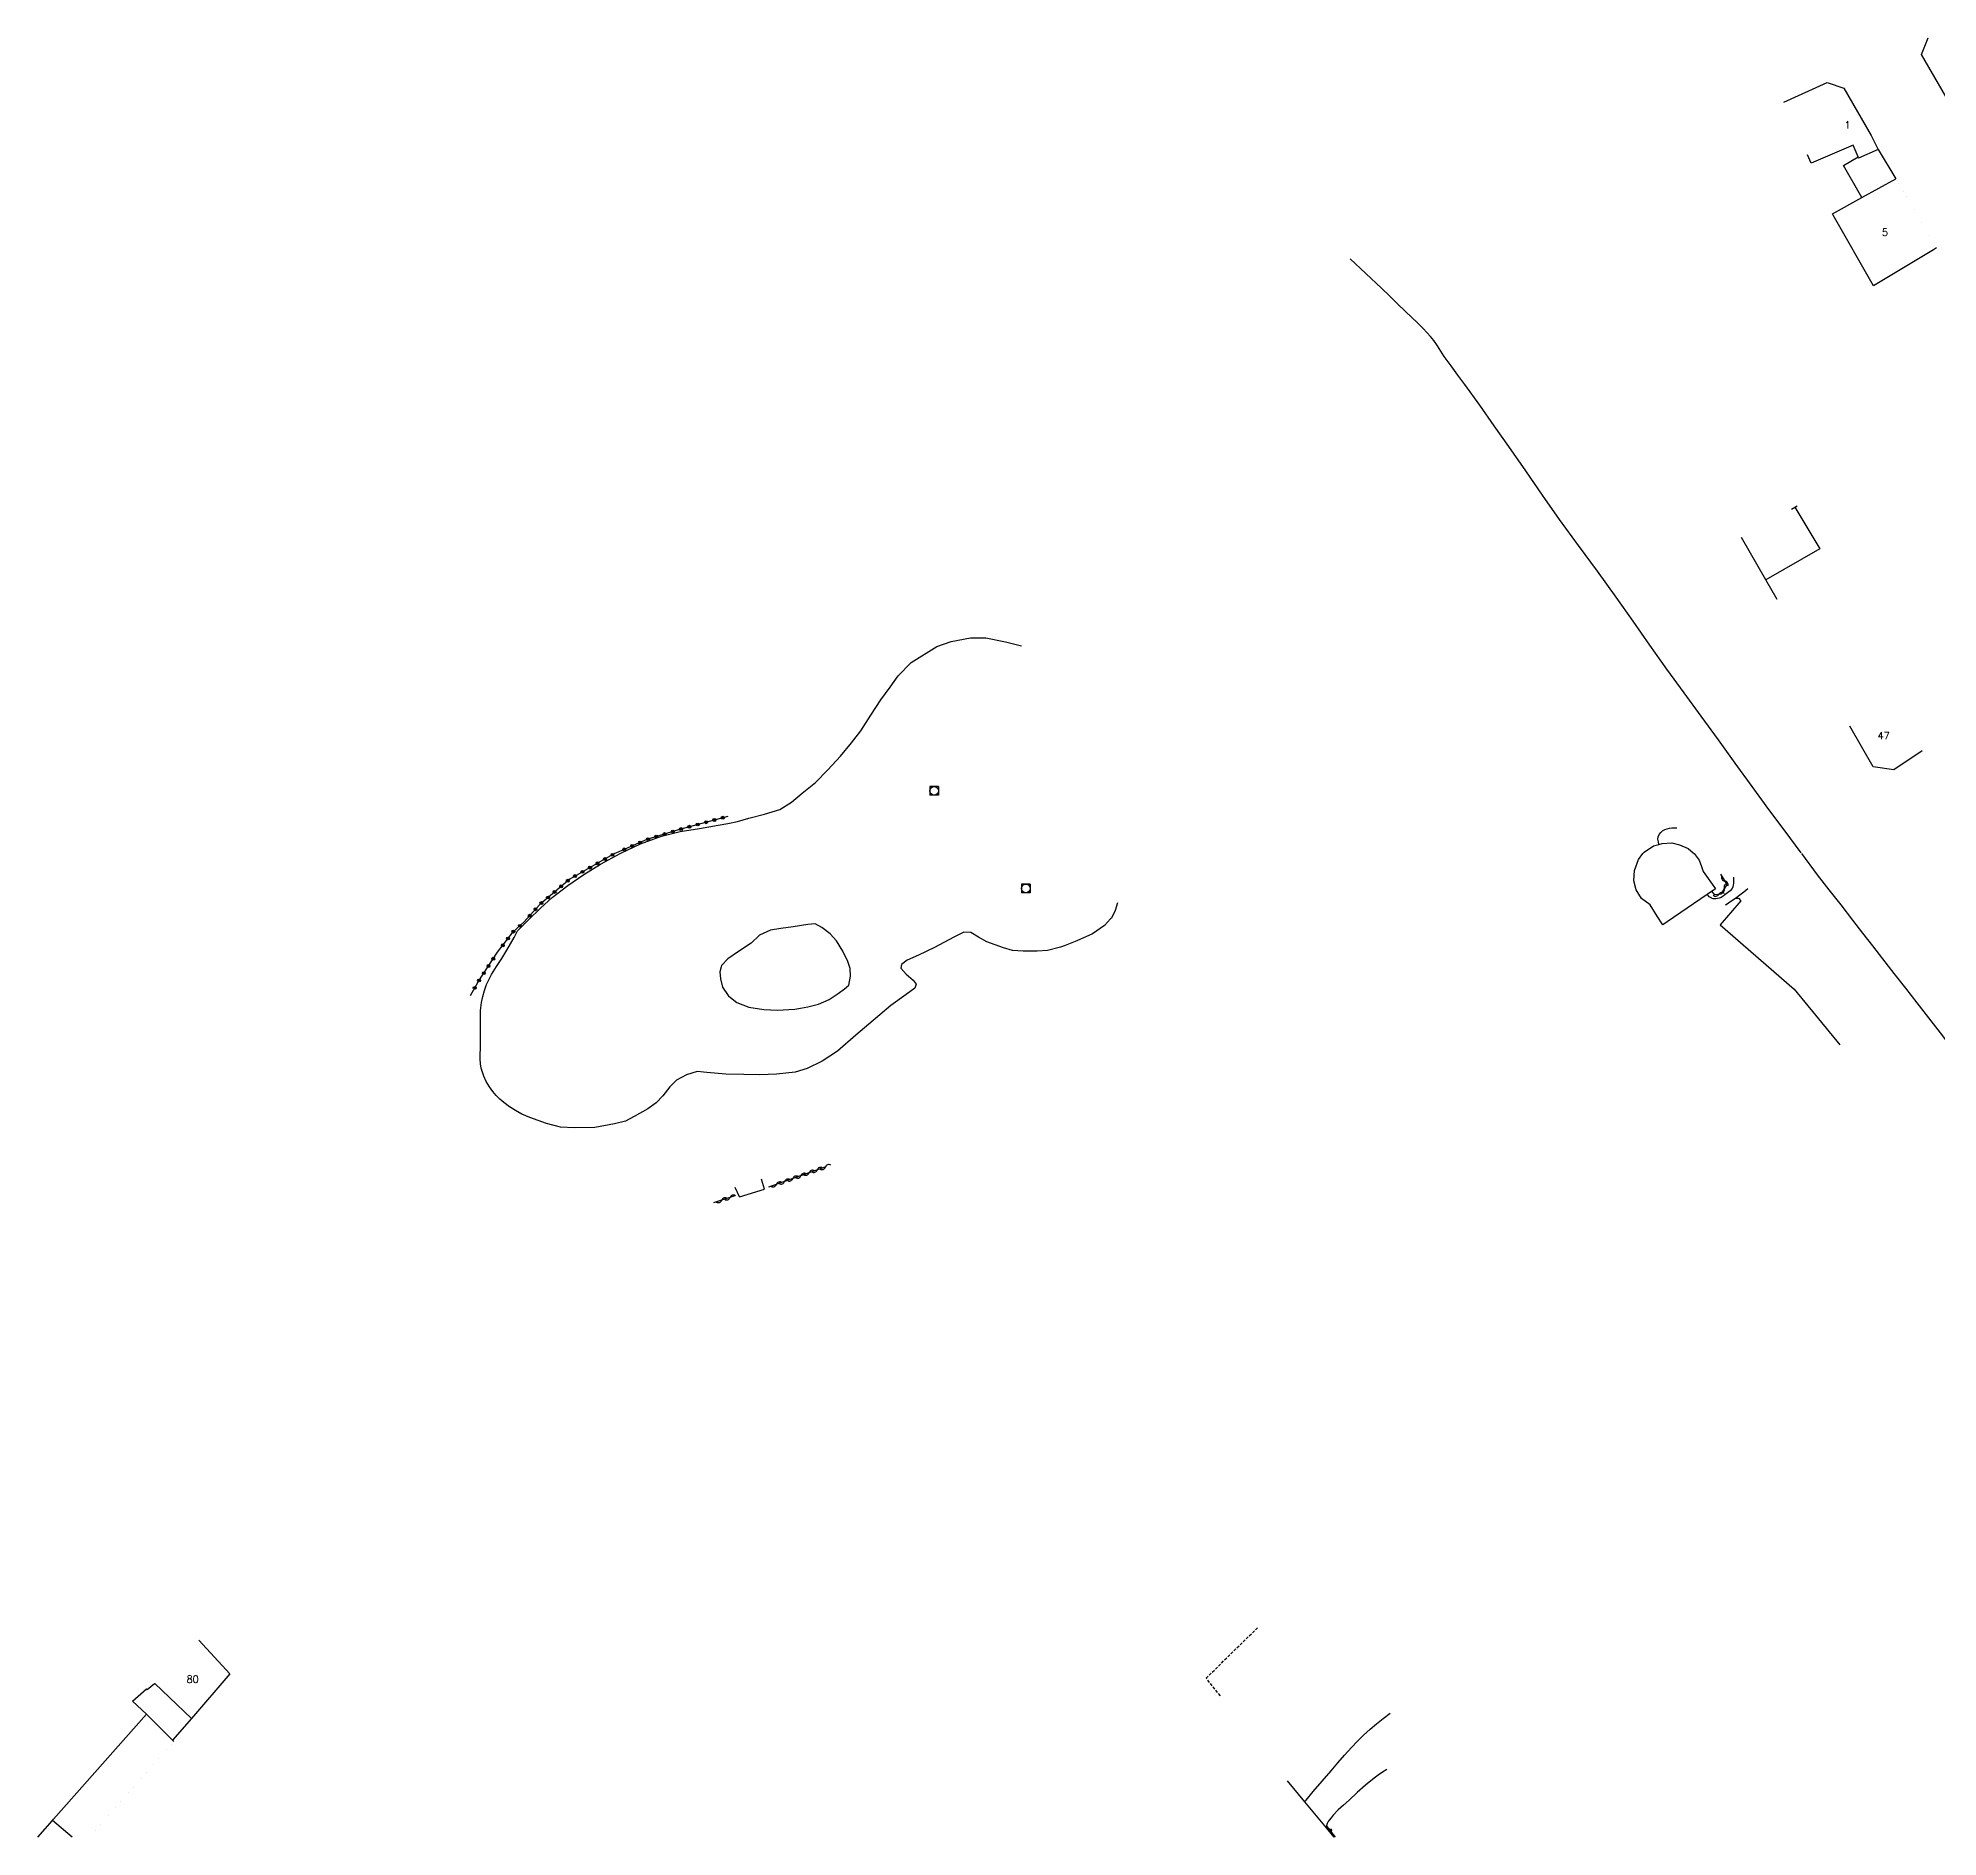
# Model space of a CAD drawing. Header units: millimetres. Extents: x 80000 to 81000, y 145000 to 146000.
# Drawn here: x 80020.5 to 80350.6, y 145000 to 145312.6 of the extents above; entities that cross this region are included whole.
import ezdxf
from ezdxf.enums import TextEntityAlignment as Align

# ---------------------------------------------------------------- set-up
doc = ezdxf.new("R2010")
doc.units = ezdxf.units.MM
doc.linetypes.add('DASHED', pattern=[0.75, 0.5, -0.25])
doc.layers.get('0').update_dxf_attribs({"linetype": 'CONTINUOUS'})
for name, color, linetype in [('W0006', 2, 'CONTINUOUS'), ('W0014', 7, 'CONTINUOUS'), ('W0017', 7, 'CONTINUOUS'), ('W0101', 7, 'CONTINUOUS'), ('W0104', 1, 'CONTINUOUS'), ('W0112', 1, 'DASHED'), ('W0310', 3, 'CONTINUOUS'), ('W0323', 7, 'CONTINUOUS'), ('W0420', 7, 'CONTINUOUS'), ('W0515', 5, 'CONTINUOUS'), ('W0991', 7, 'CONTINUOUS'), ('W1102', 7, 'CONTINUOUS')]:
    doc.layers.add(name, color=color, linetype=linetype)
doc.styles.get("Standard").update_dxf_attribs({"font": 'romans.shx', "width": 0.85})

# ---------------------------------------------------------------- blocks, each defined once
blk = doc.blocks.new('T420')
for p, q in [((0.75, 0.75), (-0.75, 0.75)), ((-0.75, 0.75), (-0.75, -0.75)), ((0.75, 0.75), (0.75, -0.75)), ((0.75, -0.75), (-0.75, -0.75))]:
    blk.add_line(p, q)
blk.add_ellipse((0, 0), major_axis=(-0.53, 0.53), ratio=1, start_param=3.926991, end_param=10.210176)
blk = doc.blocks.new('t323o')
at = {"color": 0, "linetype": 'Continuous'}
for radius in [0.25, 0.15]:
    blk.add_circle((0, 0), radius, dxfattribs=at)
blk = doc.blocks.new('t310o')
at = {"color": 0, "linetype": 'Continuous'}
for centre, start, end in [((-0.5, 0.38), 216.8699, 323.1304), ((0.5, -0.37), 36.8699, 143.1303)]:
    blk.add_arc(centre, 0.625, start, end, dxfattribs=at)

msp = doc.modelspace()

# ---------------------------------------------------------------- linework, layer by layer
at = {"layer": 'W0006'}
for points in [[(80316.3, 145162.65), (80312.71, 145158.52), (80325.6, 145147.34), (80333.49, 145137.65)], [(80315.37, 145163.12), (80315.91, 145163.11), (80316.3, 145162.65)]]:
    msp.add_lwpolyline(points, dxfattribs=at)
at = {"layer": 'W0014'}
for points in [[(80253.87, 145269.13), (80248.46, 145274.24)], [(80326.78, 145171), (80324, 145174.74), (80321.2, 145178.52), (80318.26, 145182.55), (80315.34, 145186.6), (80312.42, 145190.64), (80309.43, 145194.73), (80306.44, 145198.82), (80303.47, 145202.92), (80300.53, 145207.08), (80297.61, 145211.27), (80294.68, 145215.43), (80291.4, 145219.94), (80288.1, 145224.43), (80284.83, 145228.95), (80281.88, 145233.15), (80278.96, 145237.37), (80276.03, 145241.58), (80273.49, 145245.19), (80270.95, 145248.8), (80268.37, 145252.37), (80267.18, 145253.99), (80265.97, 145255.61), (80264.76, 145257.22), (80264.2, 145258.16), (80263.63, 145259.11), (80263.01, 145260.01), (80262.41, 145260.72), (80261.77, 145261.4), (80261.11, 145262.08), (80260.12, 145263.08), (80259.1, 145264.06), (80258.07, 145265.04), (80256.67, 145266.4), (80255.27, 145267.77), (80253.87, 145269.13)], [(80302.05, 145172.46), (80301.98, 145172.91), (80301.9, 145173.36), (80301.93, 145173.78), (80302.11, 145174.18), (80302.39, 145174.55), (80302.73, 145174.85), (80303.09, 145175.05), (80303.5, 145175.18), (80303.91, 145175.27), (80304.34, 145175.32), (80304.78, 145175.32), (80305.22, 145175.32)], [(80329.62, 145167.18), (80326.88, 145170.86)], [(80315.01, 145166.78), (80315.04, 145166.42), (80315.06, 145166.06), (80315.05, 145165.71), (80315, 145165.4), (80314.92, 145165.09), (80314.8, 145164.8), (80314.47, 145164.38), (80314.02, 145164.03), (80313.55, 145163.71), (80313.22, 145163.48), (80312.88, 145163.27), (80312.52, 145163.11), (80312.26, 145163.04), (80311.99, 145162.99), (80311.73, 145162.99), (80311.48, 145163.03), (80311.24, 145163.11), (80311.01, 145163.22), (80310.81, 145163.38), (80310.62, 145163.57), (80310.44, 145163.77)], [(80352.98, 145137.13), (80350.98, 145139.73), (80348.97, 145142.34), (80346.96, 145144.94), (80344.96, 145147.48), (80342.95, 145150.03), (80340.95, 145152.57), (80339.22, 145154.82), (80337.49, 145157.07), (80335.76, 145159.31), (80333.72, 145161.94), (80331.67, 145164.56), (80329.62, 145167.18)], [(80313.63, 145161.97), (80313.76, 145162.05), (80314.59, 145162.59), (80315.37, 145163.12), (80315.41, 145163.15), (80316.13, 145163.69), (80316.82, 145164.25), (80317.52, 145164.81)], [(80142.37, 145111.21), (80146.72, 145112.58)], [(80237.52, 145009.76), (80240.53, 145006.1), (80244.31, 145001.58), (80245.63, 145000)]]:
    msp.add_lwpolyline(points, dxfattribs=at)
at = {"layer": 'W0017'}
for points in [[(80146.72, 145112.58), (80146.2, 145114.32)], [(80142.37, 145111.21), (80141.64, 145112.83)], [(80240.53, 145006.1), (80240.8, 145006.42), (80242.01, 145007.92), (80243.57, 145009.72), (80245.15, 145011.5), (80246.31, 145012.86), (80247.47, 145014.21), (80248.66, 145015.54), (80249.72, 145016.63), (80250.79, 145017.69), (80251.91, 145018.72), (80253.04, 145019.68), (80254.21, 145020.61), (80255.38, 145021.53)], [(80254.82, 145011.73), (80254.07, 145011.24), (80253.33, 145010.76), (80252.61, 145010.25), (80251.11, 145009.03), (80249.68, 145007.72), (80248.26, 145006.39), (80247.31, 145005.55), (80246.37, 145004.71), (80245.5, 145003.8), (80245.13, 145003.34), (80244.83, 145002.95), (80244.65, 145002.68), (80244.43, 145002.35)], [(80244.43, 145002.35), (80244.33, 145001.93), (80244.31, 145001.58)]]:
    msp.add_lwpolyline(points, dxfattribs=at)
at = {"layer": 'W0101'}
for points in [[(80354.21, 145298.45), (80347.7, 145309.7), (80348.83, 145312.59), (80348.83, 145312.59)], [(80323.8, 145301.44), (80323.8, 145301.44), (80331.32, 145304.87), (80334.2, 145303.86), (80338.93, 145295.63), (80340.18, 145293.21)], [(80340.18, 145293.21), (80336.73, 145291.73), (80336.66, 145291.91), (80335.83, 145293.99), (80328.55, 145290.85), (80327.9, 145292.31)], [(80350.31, 145276.12), (80349.77, 145275.8), (80339.35, 145269.55), (80332.35, 145281.79), (80332.23, 145282.01), (80337.35, 145284.86), (80343.23, 145288.13)], [(80325.7, 145231.08), (80330.04, 145223.83), (80320.66, 145218.42)], [(80320.66, 145218.42), (80316.43, 145225.77), (80316.43, 145225.77)], [(80347.78, 145188.71), (80342.9, 145185.4), (80339.27, 145185.96), (80335.24, 145193.03)], [(80048.49, 145034.19), (80053.85, 145028.33), (80047.17, 145020.58)], [(80040.85, 145026.7), (80040.79, 145026.64), (80039.52, 145025.56), (80039.38, 145025.72)], [(80047.17, 145020.58), (80040.85, 145026.7)], [(80026.44, 145000), (80023.03, 145002.89), (80023.23, 145003.11), (80039.35, 145021.36), (80043.88, 145016.8), (80044.11, 145016.57)]]:
    msp.add_lwpolyline(points, dxfattribs=at)
at = {"layer": 'W0101', "const_width": 0.002}
for points in [[(80343.23, 145288.13), (80350.31, 145276.12)], [(80044.11, 145016.57), (80029.47, 145000)]]:
    msp.add_lwpolyline(points, dxfattribs=at)
at = {"layer": 'W0104'}
for points in [[(80340.18, 145293.21), (80343.23, 145288.13)], [(80337.35, 145284.86), (80334.12, 145290.44), (80336.66, 145291.91)], [(80322.64, 145215), (80320.66, 145218.42)], [(80308.04, 145171), (80308.2, 145170.86), (80309.08, 145169.73), (80309.5, 145168.62), (80309.79, 145167.76), (80311.89, 145164.76), (80310.44, 145163.77), (80303.49, 145159.01), (80302.75, 145158.51), (80301.78, 145160.02), (80300.54, 145161.94), (80299.03, 145163.07), (80298.15, 145164.56), (80297.72, 145166.14), (80297.81, 145167.92), (80297.82, 145167.95), (80298.55, 145169.83), (80299.3, 145170.86), (80299.41, 145171)], [(80299.41, 145171), (80299.51, 145171.14), (80301.16, 145172.22), (80302.05, 145172.46), (80302.65, 145172.62), (80304.3, 145172.72), (80305.67, 145172.4), (80307.18, 145171.73), (80308.04, 145171)], [(80039.35, 145021.36), (80036.94, 145023.6), (80039.38, 145025.72)], [(80047.17, 145020.58), (80043.88, 145016.8)], [(80020.53, 145000), (80023.03, 145002.89)]]:
    msp.add_lwpolyline(points, dxfattribs=at)
at = {"layer": 'W0112'}
msp.add_lwpolyline([(80225.9, 145024.53), (80223.43, 145027.61), (80232.42, 145036.41)], dxfattribs=at)
at = {"layer": 'W0310'}
for points in [[(80312.76, 145167.27), (80313.88, 145165.52), (80312.82, 145163.84), (80311.81, 145163.7), (80311.28, 145164.33)], [(80157.4, 145116.45), (80147.39, 145112.9)], [(80141.55, 145111.39), (80137.88, 145110.18)]]:
    msp.add_lwpolyline(points, dxfattribs=at)
at = {"layer": 'W0323'}
for points in [[(80140.34, 145177.34), (80131.93, 145175.06), (80126.28, 145173.32), (80120.99, 145171)], [(80120.69, 145170.87), (80112.9, 145166.45), (80107.69, 145162.03), (80104.93, 145158.95)], [(80120.99, 145171), (80120.7, 145170.87), (80120.69, 145170.87)], [(80100.36, 145153.74), (80103.09, 145157.3), (80104.93, 145158.95)], [(80095.63, 145146.24), (80097, 145148.61), (80100.36, 145153.74)], [(80245.91, 145000), (80244.44, 145001.8), (80244.33, 145001.93)]]:
    msp.add_lwpolyline(points, dxfattribs=at)
at = {"layer": 'W0515'}
for points in [[(80143.99, 145177.02), (80146.72, 145177.73), (80149.38, 145178.53), (80151.39, 145179.81), (80153.26, 145181.35), (80155.61, 145183.23), (80157.73, 145185.44), (80159.93, 145187.78), (80161.84, 145190.09), (80163.45, 145192.2), (80165.18, 145194.9), (80166.94, 145197.58), (80168.55, 145199.8), (80169.94, 145201.75), (80172.19, 145204.09), (80176.64, 145206.86), (80179.17, 145207.73), (80182.52, 145208.34), (80185.18, 145208.36), (80188.6, 145207.65), (80191.34, 145206.97)], [(80121.91, 145171), (80125.19, 145172.55), (80128.82, 145173.92), (80132.08, 145174.7), (80135.41, 145175.26), (80138.65, 145175.8), (80140.38, 145176.08), (80142.03, 145176.42), (80143.99, 145177.02)], [(80103.82, 145157.44), (80105.81, 145159.41), (80107.79, 145161.38), (80109.87, 145163.25), (80112.54, 145165.32), (80115.35, 145167.24), (80118.24, 145169.01), (80121.63, 145170.87)], [(80121.63, 145170.87), (80121.66, 145170.88), (80121.91, 145171)], [(80208.01, 145162.31), (80207.65, 145160.98), (80206.99, 145159.68), (80206.85, 145159.53), (80205.76, 145158.35), (80203.67, 145156.91), (80200.99, 145155.69), (80198.93, 145154.9), (80198.13, 145154.59), (80195.85, 145154.05), (80194.07, 145153.94), (80191.66, 145153.93), (80189.79, 145154.02), (80188.24, 145154.49), (80185.32, 145155.56), (80183.91, 145156.35), (80182.58, 145157.16), (80181.32, 145157.24), (80179.6, 145156.37), (80176.23, 145154.58), (80173.48, 145153.24), (80171.52, 145152.37), (80170.52, 145151.61), (80170.42, 145150.97), (80171.35, 145149.9), (80172.55, 145148.86), (80173.05, 145148.21), (80172.84, 145147.51), (80171.34, 145146.36), (80168.66, 145144.47), (80164.82, 145141.21), (80162.59, 145139.3), (80159.42, 145136.54), (80156.74, 145134.83), (80154.13, 145133.51), (80152.04, 145132.88), (80148.8, 145132.53), (80145.91, 145132.43), (80143.12, 145132.5), (80140, 145132.57), (80136.69, 145132.84), (80135.01, 145132.99), (80133.2, 145132.45), (80131.42, 145131.48), (80130.29, 145130.32), (80129.09, 145128.81), (80127.89, 145127.58), (80126.43, 145126.51), (80124.11, 145125.17), (80122.58, 145124.37), (80120.66, 145123.9), (80117.28, 145123.29), (80113.66, 145123.2), (80111.3, 145123.36), (80108.87, 145123.99)], [(80108.87, 145123.99), (80107.41, 145124.49), (80105.96, 145125), (80104.56, 145125.61), (80103.48, 145126.21), (80102.43, 145126.88), (80101.45, 145127.62), (80100.78, 145128.22), (80100.13, 145128.85), (80099.54, 145129.52), (80098.93, 145130.37), (80098.4, 145131.27), (80097.96, 145132.21), (80097.72, 145132.9), (80097.53, 145133.61), (80097.39, 145134.32), (80097.33, 145135.2), (80097.36, 145136.08), (80097.39, 145136.97), (80097.38, 145138.25), (80097.38, 145139.54), (80097.39, 145140.82), (80097.39, 145142.22), (80097.41, 145143.62), (80097.55, 145145), (80097.77, 145146.05), (80098.06, 145147.09), (80098.43, 145148.1), (80098.71, 145148.7), (80099.01, 145149.28), (80099.33, 145149.86), (80100.19, 145151.28), (80101.1, 145152.67), (80101.99, 145154.07), (80102.61, 145155.19), (80103.22, 145156.31), (80103.82, 145157.44)]]:
    msp.add_lwpolyline(points, dxfattribs=at)
msp.add_lwpolyline([(80148.91, 145143.68), (80151.97, 145143.85), (80152.95, 145144.02), (80154.25, 145144.23), (80156.12, 145144.68), (80157.94, 145145.5), (80159.5, 145146.55), (80160.64, 145147.36), (80161.39, 145148.02), (80161.67, 145149.58), (80161.63, 145150.93), (80161.2, 145152.14), (80160.31, 145153.93), (80159.25, 145155.71), (80158.15, 145156.94), (80156.71, 145158.05), (80155.52, 145158.68), (80154.25, 145158.58), (80151.73, 145158.14), (80149.57, 145157.83), (80147.78, 145157.56), (80145.83, 145156.7), (80144.41, 145155.3), (80142.01, 145153.73), (80140.35, 145152.57), (80139.24, 145151.44), (80139.17, 145151.17), (80138.94, 145150.35), (80139.09, 145149.11), (80139.4, 145147.69), (80140.41, 145146.23), (80140.46, 145146.15), (80141.11, 145145.65), (80141.94, 145145), (80144.02, 145144.2), (80146.59, 145143.79)], close=True, dxfattribs=at)
at = {"layer": 'W1102'}
msp.add_lwpolyline([(80325.12, 145230.72), (80326.08, 145231.3)], dxfattribs=at)

# ---------------------------------------------------------------- block references
at = {"layer": 'W0310'}
for p, rotation in [((80313.52, 145166.08), 302.6638927479916), ((80312.48, 145163.79), 188.0265222781294), ((80313.43, 145164.82), 237.7205201136342), ((80148.8, 145113.4), 199.5061557851711), ((80150.22, 145113.9), 199.5061557851711), ((80151.63, 145114.41), 199.5061557851711), ((80153.04, 145114.91), 199.5061557851711), ((80154.46, 145115.41), 199.5061557851711), ((80155.87, 145115.91), 199.5061557851711), ((80157.29, 145116.41), 199.5061557851711), ((80139.3, 145110.65), 198.2566916925934), ((80140.73, 145111.12), 198.2566916925934)]:
    msp.add_blockref('t310o', p, dxfattribs=dict(at, rotation=rotation))
at = {"layer": 'W0323'}
for p, rotation in [((80136.58, 145176.32), 195.1576387387169), ((80138.02, 145176.71), 195.1576387387169), ((80139.47, 145177.11), 195.1576387387169), ((80126.5, 145173.38), 197.1954520461011), ((80127.93, 145173.82), 197.1954520461011), ((80129.36, 145174.27), 197.1954520461011), ((80130.8, 145174.71), 197.1954520461011), ((80132.23, 145175.14), 195.1576387387169), ((80133.68, 145175.54), 195.1576387387169), ((80135.13, 145175.93), 195.1576387387169), ((80119.02, 145169.92), 209.5148586383508), ((80120.33, 145170.66), 209.5148586383508), ((80122.37, 145171.6), 203.6272230861818), ((80123.74, 145172.2), 203.6272230861818), ((80125.11, 145172.8), 203.6272230861818), ((80113.8, 145166.96), 209.5148586383508), ((80115.1, 145167.7), 209.5148586383508), ((80116.41, 145168.44), 209.5148586383508), ((80117.72, 145169.18), 209.5148586383508), ((80109.12, 145163.24), 220.3821061831072), ((80110.26, 145164.21), 220.3821061831072), ((80111.4, 145165.18), 220.3821061831072), ((80112.54, 145166.15), 220.3821061831072), ((80105.94, 145160.07), 228.1128646633992), ((80106.94, 145161.19), 228.1128646633992), ((80107.97, 145162.27), 220.3821061831072), ((80103.1, 145157.31), 41.84644112575343), ((80104.22, 145158.31), 41.84644112575343), ((80101.27, 145154.93), 52.52956644418195), ((80102.18, 145156.12), 52.52956644418195), ((80097.97, 145150.09), 56.75831605766186), ((80098.79, 145151.34), 56.75831605766186), ((80099.61, 145152.6), 56.75831605766186), ((80096.38, 145147.54), 60.0861050947511), ((80097.14, 145148.83), 56.75831605766186), ((80244.96, 145001.16), 129.2403662641066)]:
    msp.add_blockref('t323o', p, dxfattribs=dict(at, rotation=rotation))
at = {"layer": 'W0420'}
for p in [(80176.2, 145181.78), (80192.12, 145164.83)]:
    msp.add_blockref('T420', p, dxfattribs=at)

# ---------------------------------------------------------------- texts
at = {"layer": 'W0991'}
for s, p in [('1', (80334.83, 145297.48)), ('5', (80341.37, 145278.84)), ('47', (80341.11, 145191.36)), ('80', (80047.4, 145027.42))]:
    msp.add_text(s, height=1.25, dxfattribs=at).set_placement(p, align=Align.MIDDLE_CENTER)

doc.saveas('drawing.dxf')
